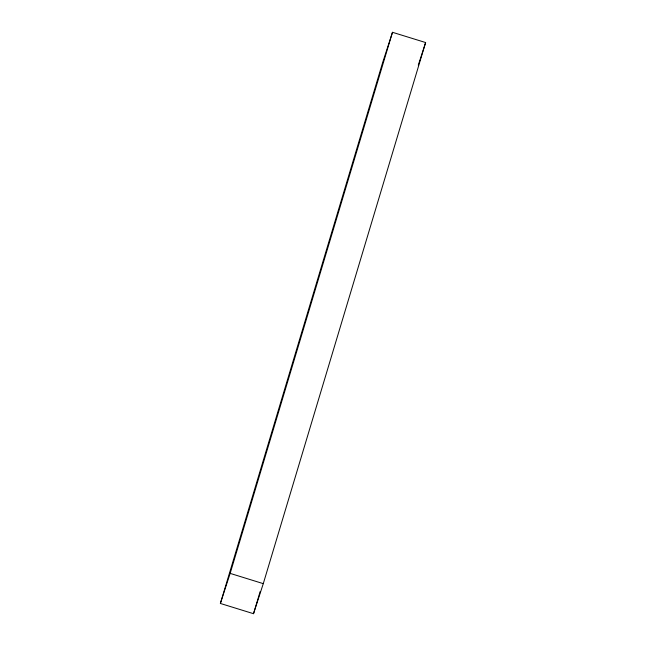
<?xml version="1.0" encoding="UTF-8"?>
<svg xmlns="http://www.w3.org/2000/svg" width="646" height="646" viewBox="0 0 646 646"><rect width="100%" height="100%" fill="white"/><g stroke="black" fill="none" stroke-linecap="round" stroke-linejoin="round"><path stroke-width="0.97" d="M220.375 603.453L382.715 62.355L392.485 32.3L425.625 42.547L263.285 583.645L253.515 613.7L220.375 603.453L230.154 573.39L392.485 32.3M253.515 613.7L260.176 591.478M418.293 65.093L425.625 42.547M230.154 573.39L263.285 583.645"/></g></svg>
